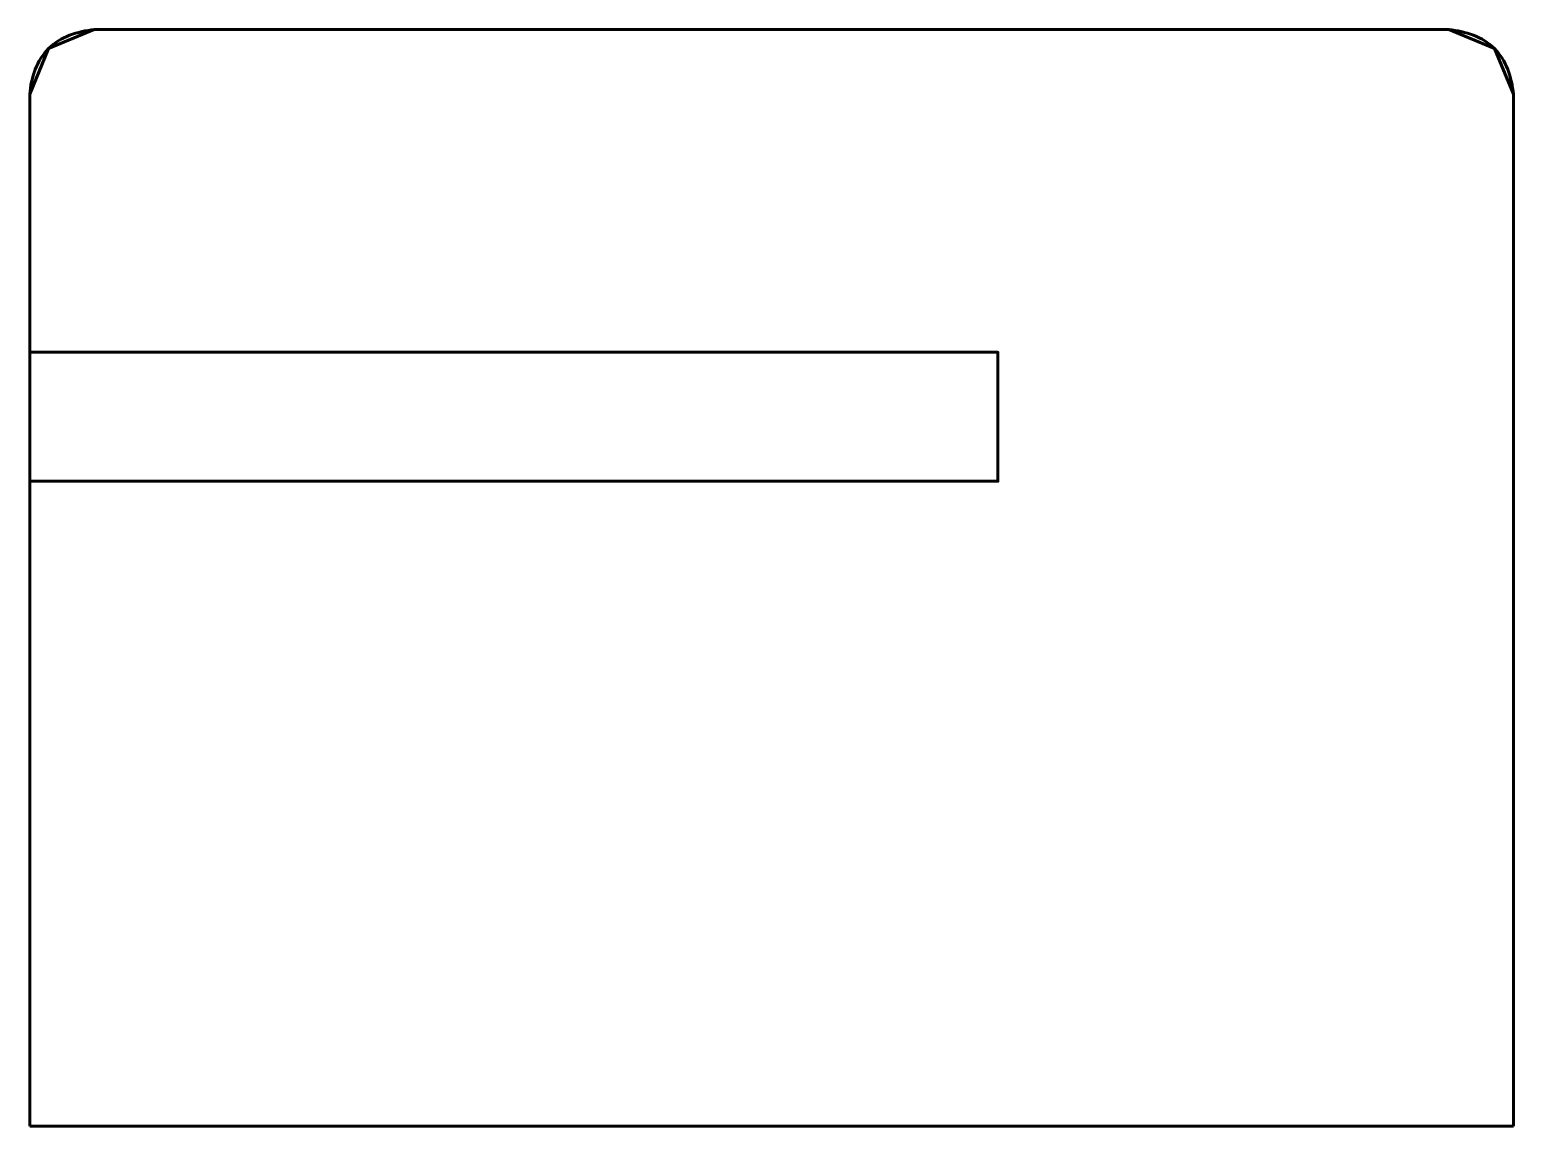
# Model space of a CAD drawing. Header units: millimetres. Extents: x -30.1 to -7.1, y 458.1 to 475.1.
import ezdxf

# ---------------------------------------------------------------- set-up
doc = ezdxf.new("R2010")
doc.units = ezdxf.units.MM
doc.linetypes.add('K5LT_BASIC', pattern=[0])

msp = doc.modelspace()

# ---------------------------------------------------------------- linework, layer by layer
at = {"color": 150, "linetype": 'K5LT_BASIC', "lineweight": 60, "true_color": 0x0080ff}
for p, q in [((-8.074, 475.109), (-29.074, 475.109)), ((-30.074, 474.109), (-30.074, 470.109)), ((-7.074, 458.109), (-7.074, 474.109)), ((-30.074, 468.109), (-30.074, 470.109)), ((-30.074, 468.109), (-30.074, 458.109)), ((-30.074, 458.109), (-7.074, 458.109))]:
    msp.add_line(p, q, dxfattribs=at)
for points in [[(-29.074, 475.109), (-29.782, 474.816), (-30.074, 474.109)], [(-7.074, 474.109), (-7.367, 474.816), (-8.074, 475.109)], [(-30.074, 470.109), (-15.065, 470.109), (-15.065, 468.109), (-30.074, 468.109)]]:
    msp.add_lwpolyline(points, dxfattribs=at)
msp.add_open_spline([(-29.074, 475.109), (-29.328, 475.085), (-29.874, 474.908), (-30.051, 474.363), (-30.074, 474.109)], degree=3, dxfattribs=at)
msp.add_open_spline([(-7.074, 474.109), (-7.098, 474.363), (-7.275, 474.908), (-7.82, 475.085), (-8.074, 475.109)], degree=3, knots=[0, 0, 0, 0, 0.765367, 1.530733, 1.530733, 1.530733, 1.530733], dxfattribs=at)

doc.saveas('drawing.dxf')
